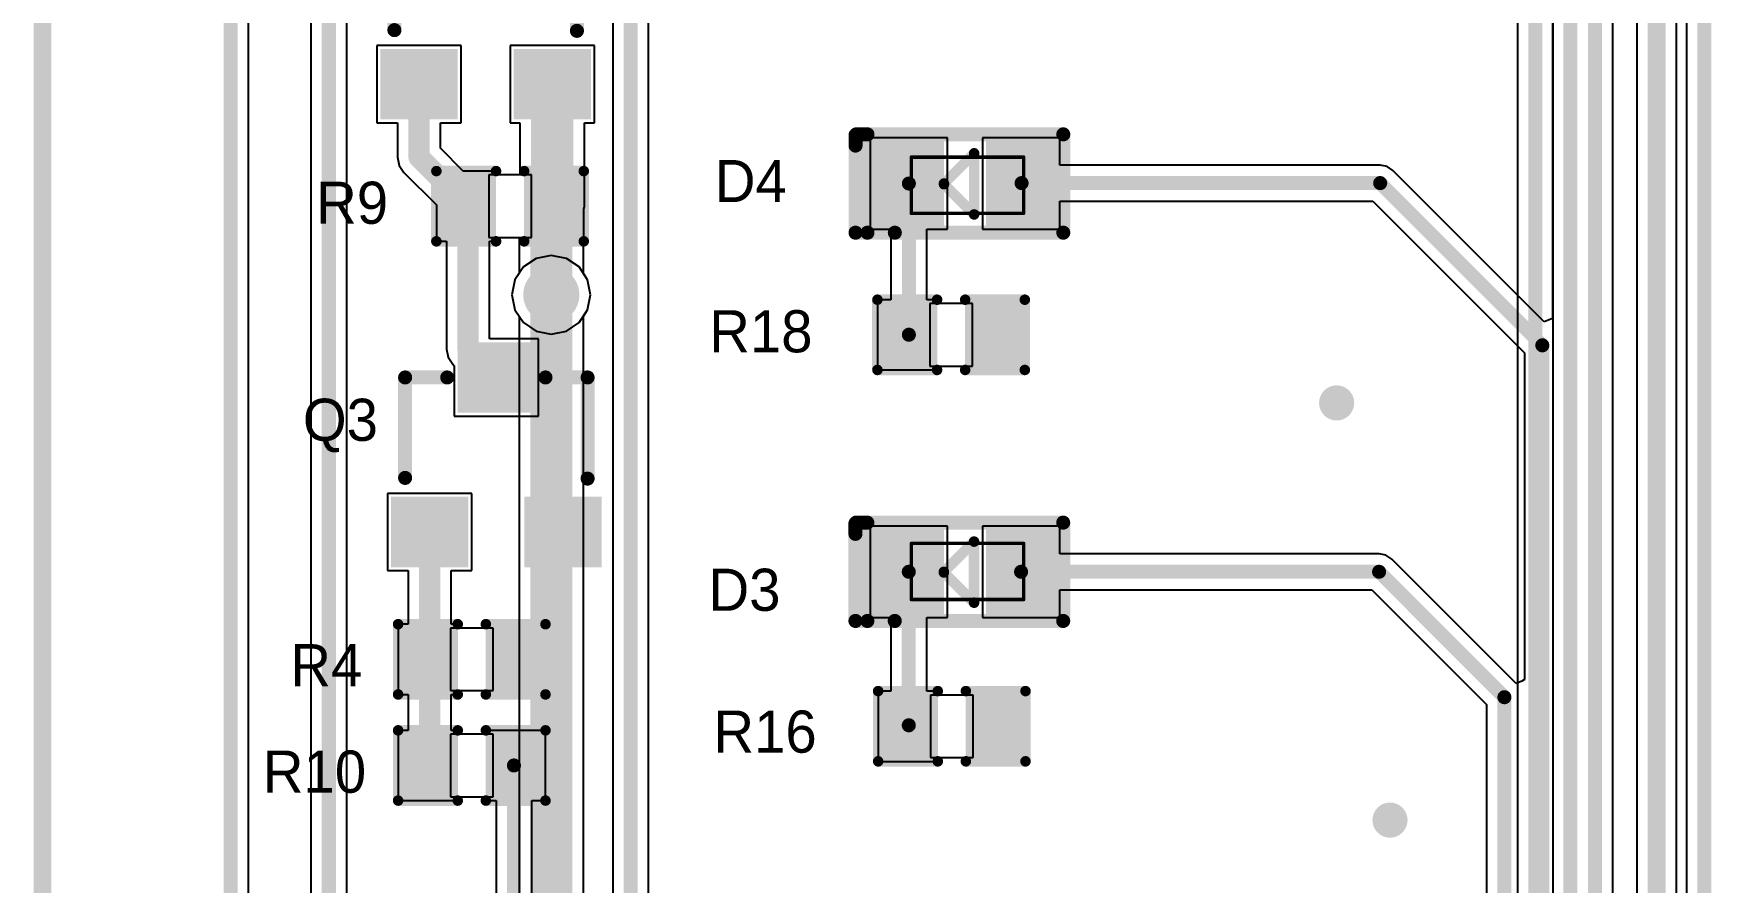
# Model space of a CAD drawing. Extents: x 10.58 to 11.54, y 9.91 to 15.27.
# Drawn here: x 10.598 to 11.539, y 14.007 to 14.482 of the extents above; entities that cross this region are included whole.
import ezdxf

# ---------------------------------------------------------------- set-up
doc = ezdxf.new("R2010")
doc.units = 0
doc.layers.get('0').update_dxf_attribs({"linetype": 'CONTINUOUS'})
for name, color, linetype in [('BOTTOMLAYER', 5, 'CONTINUOUS'), ('KEEPOUTLAYER', 6, 'CONTINUOUS'), ('MULTILAYER', 9, 'CONTINUOUS'), ('TOPLAYER', 1, 'CONTINUOUS'), ('TOPOVERLAY', 2, 'CONTINUOUS'), ('TOPPASTE', 8, 'CONTINUOUS'), ('TOPSOLDER', 216, 'CONTINUOUS'), ('VIAHOLELAYER', 16, 'CONTINUOUS')]:
    doc.layers.add(name, color=color, linetype=linetype)

# ---------------------------------------------------------------- blocks, each defined once
blk = doc.blocks.new('SOT_23_3')
at = {"layer": 'TOPLAYER'}
for points in [[(-0.017716, -0.015748), (0.017716, -0.015748), (-0.017716, 0.015748), (0.017716, 0.015748)], [(-0.055118, -0.102362), (-0.019685, -0.102362), (-0.055118, -0.070866), (-0.019685, -0.070866)], [(0.019686, -0.102362), (0.055119, -0.102362), (0.019686, -0.070866), (0.055119, -0.070866)]]:
    blk.add_solid(points, dxfattribs=at)
at = {"layer": 'TOPOVERLAY', "const_width": 0.003937}
for points in [[(-0.05315, 0, 1), (-0.049213, 0, 1)], [(-0.05315, 0, 1), (-0.049213, 0, 1)], [(-0.029528, 0, 1), (-0.025591, 0, 1)], [(0.025591, 0, 1), (0.029528, 0, 1)], [(0.049213, 0, 1), (0.05315, 0, 1)], [(0.049213, 0, 1), (0.05315, 0, 1)], [(-0.05315, -0.056299, 1), (-0.049213, -0.056299, 1)], [(0.049213, -0.056693, 1), (0.05315, -0.056693, 1)]]:
    blk.add_lwpolyline(points, format="xyb", close=True, dxfattribs=at)
at = {"layer": 'TOPOVERLAY', "const_width": 0.007874}
for points in [[(-0.051181, -0.056299), (-0.051181, 0)], [(-0.051181, 0), (-0.027559, 0)], [(0.027559, 0), (0.051181, 0)], [(0.051181, -0.056693), (0.051181, 0)]]:
    blk.add_lwpolyline(points, dxfattribs=at)
at = {"layer": 'TOPPASTE'}
for points in [[(-0.017716, -0.015748), (0.017716, -0.015748), (-0.017716, 0.015748), (0.017716, 0.015748)], [(-0.055118, -0.102362), (-0.019685, -0.102362), (-0.055118, -0.070866), (-0.019685, -0.070866)], [(0.019686, -0.102362), (0.055119, -0.102362), (0.019686, -0.070866), (0.055119, -0.070866)]]:
    blk.add_solid(points, dxfattribs=at)
at = {"layer": 'TOPSOLDER'}
for points in [[(-0.021716, -0.019748), (0.021716, -0.019748), (-0.021716, 0.019748), (0.021716, 0.019748)], [(-0.059118, -0.106362), (-0.015685, -0.106362), (-0.059118, -0.066866), (-0.015685, -0.066866)], [(0.015686, -0.106362), (0.059118, -0.106362), (0.015686, -0.066866), (0.059118, -0.066866)]]:
    blk.add_solid(points, dxfattribs=at)
blk = doc.blocks.new('SOT_23_4')
at = {"layer": 'TOPLAYER'}
for points in [[(-0.017716, -0.015748), (0.017716, -0.015748), (-0.017716, 0.015748), (0.017716, 0.015748)], [(-0.055118, -0.102362), (-0.019685, -0.102362), (-0.055118, -0.070866), (-0.019685, -0.070866)], [(0.019686, -0.102362), (0.055119, -0.102362), (0.019686, -0.070866), (0.055119, -0.070866)]]:
    blk.add_solid(points, dxfattribs=at)
at = {"layer": 'TOPOVERLAY', "const_width": 0.003937}
for points in [[(-0.05315, 0, 1), (-0.049213, 0, 1)], [(-0.05315, 0, 1), (-0.049213, 0, 1)], [(-0.029528, 0, 1), (-0.025591, 0, 1)], [(0.025591, 0, 1), (0.029528, 0, 1)], [(0.049213, 0, 1), (0.05315, 0, 1)], [(0.049213, 0, 1), (0.05315, 0, 1)], [(-0.05315, -0.056299, 1), (-0.049213, -0.056299, 1)], [(0.049213, -0.056693, 1), (0.05315, -0.056693, 1)]]:
    blk.add_lwpolyline(points, format="xyb", close=True, dxfattribs=at)
at = {"layer": 'TOPOVERLAY', "const_width": 0.007874}
for points in [[(-0.051181, -0.056299), (-0.051181, 0)], [(-0.051181, 0), (-0.027559, 0)], [(0.027559, 0), (0.051181, 0)], [(0.051181, -0.056693), (0.051181, 0)]]:
    blk.add_lwpolyline(points, dxfattribs=at)
at = {"layer": 'TOPPASTE'}
for points in [[(-0.017716, -0.015748), (0.017716, -0.015748), (-0.017716, 0.015748), (0.017716, 0.015748)], [(-0.055118, -0.102362), (-0.019685, -0.102362), (-0.055118, -0.070866), (-0.019685, -0.070866)], [(0.019686, -0.102362), (0.055119, -0.102362), (0.019686, -0.070866), (0.055119, -0.070866)]]:
    blk.add_solid(points, dxfattribs=at)
at = {"layer": 'TOPSOLDER'}
for points in [[(-0.021716, -0.019748), (0.021716, -0.019748), (-0.021716, 0.019748), (0.021716, 0.019748)], [(-0.059118, -0.106362), (-0.015685, -0.106362), (-0.059118, -0.066866), (-0.015685, -0.066866)], [(0.015686, -0.106362), (0.059118, -0.106362), (0.015686, -0.066866), (0.059118, -0.066866)]]:
    blk.add_solid(points, dxfattribs=at)
blk = doc.blocks.new('LED_0603_10')
at = {"layer": 'TOPLAYER'}
for points in [[(0.038189, -0.046457), (0.038189, -0.007087), (0.006693, -0.046457), (0.006693, -0.007087)], [(0.101181, -0.046457), (0.101181, -0.007087), (0.069685, -0.046457), (0.069685, -0.007087)]]:
    blk.add_solid(points, dxfattribs=at)
at = {"layer": 'TOPOVERLAY'}
for points, const_width in [([(-0.009449, 0.000394, 1), (-0.005512, 0.000394, 1)], 0.003937), ([(-0.009449, 0.000394, 1), (-0.005512, 0.000394, 1)], 0.003937), ([(-0.009055, 0.000787, 1), (-0.005118, 0.000787, 1)], 0.003937), ([(-0.009055, 0.000787, 1), (-0.005118, 0.000787, 1)], 0.003937), ([(-0.002756, 0.000787, 1), (0.001181, 0.000787, 1)], 0.003937), ([(-0.002756, 0.000787, 1), (0.001181, 0.000787, 1)], 0.003937), ([(-0.002756, 0.000787, 1), (0.001181, 0.000787, 1)], 0.003937), ([(0.107087, 0.000787, 1), (0.111024, 0.000787, 1)], 0.003937), ([(0.107087, 0.000787, 1), (0.111024, 0.000787, 1)], 0.003937), ([(-0.009449, -0.005512, 1), (-0.005512, -0.005512, 1)], 0.003937), ([(-0.009449, -0.005512, 1), (-0.005512, -0.005512, 1)], 0.003937), ([(0.057579, -0.009843, 1), (0.060532, -0.009843, 1)], 0.002953), ([(0.057579, -0.009843, 1), (0.060532, -0.009843, 1)], 0.002953), ([(0.04065, -0.026772, 1), (0.043602, -0.026772, 1)], 0.002953), ([(0.04065, -0.026772, 1), (0.043602, -0.026772, 1)], 0.002953), ([(0.04065, -0.026772, 1), (0.043602, -0.026772, 1)], 0.002953), ([(0.04065, -0.027165, 1), (0.043602, -0.027165, 1)], 0.002953), ([(0.057579, -0.044095, 1), (0.060532, -0.044095, 1)], 0.002953), ([(0.057579, -0.044095, 1), (0.060532, -0.044095, 1)], 0.002953), ([(-0.009449, -0.054331, 1), (-0.005512, -0.054331, 1)], 0.003937), ([(-0.009449, -0.054331, 1), (-0.005512, -0.054331, 1)], 0.003937), ([(-0.002756, -0.054331, 1), (0.001181, -0.054331, 1)], 0.003937), ([(-0.002756, -0.054331, 1), (0.001181, -0.054331, 1)], 0.003937), ([(0.012598, -0.054331, 1), (0.016535, -0.054331, 1)], 0.003937), ([(0.107087, -0.054331, 1), (0.111024, -0.054331, 1)], 0.003937), ([(0.107087, -0.054331, 1), (0.111024, -0.054331, 1)], 0.003937)]:
    blk.add_lwpolyline(points, format="xyb", close=True, dxfattribs=dict(at, const_width=const_width))
for points, const_width in [([(-0.00748, 0.000394), (-0.007087, 0.000787)], 0.007874), ([(-0.00748, -0.005512), (-0.00748, 0.000394)], 0.007874), ([(-0.007087, 0.000787), (-0.000787, 0.000787)], 0.007874), ([(-0.000787, 0.000787), (0.109055, 0.000787)], 0.007874), ([(-0.000787, -0.054331), (-0.000787, 0.000787)], 0.007874), ([(0.109055, -0.054331), (0.109055, 0.000787)], 0.007874), ([(-0.00748, -0.054331), (-0.00748, -0.005512)], 0.007874), ([(0.042126, -0.026772), (0.059055, -0.009843)], 0.005906), ([(0.059055, -0.044095), (0.059055, -0.009843)], 0.005906), ([(0.042126, -0.026772), (0.042126, -0.026772)], 0.005906), ([(0.042126, -0.027165), (0.059055, -0.044095)], 0.005906), ([(-0.00748, -0.054331), (0.014567, -0.054331)], 0.007874), ([(-0.000787, -0.054331), (0.109055, -0.054331)], 0.007874)]:
    blk.add_lwpolyline(points, dxfattribs=dict(at, const_width=const_width))
at = {"layer": 'TOPPASTE'}
for points in [[(0.038189, -0.046457), (0.038189, -0.007087), (0.006693, -0.046457), (0.006693, -0.007087)], [(0.101181, -0.046457), (0.101181, -0.007087), (0.069685, -0.046457), (0.069685, -0.007087)]]:
    blk.add_solid(points, dxfattribs=at)
at = {"layer": 'TOPSOLDER'}
for points in [[(0.042189, -0.050457), (0.042189, -0.003087), (0.002693, -0.050457), (0.002693, -0.003087)], [(0.105181, -0.050457), (0.105181, -0.003087), (0.065685, -0.050457), (0.065685, -0.003087)]]:
    blk.add_solid(points, dxfattribs=at)
blk = doc.blocks.new('LED_0603_11')
at = {"layer": 'TOPLAYER'}
for points in [[(0.038189, -0.046457), (0.038189, -0.007087), (0.006693, -0.046457), (0.006693, -0.007087)], [(0.101181, -0.046457), (0.101181, -0.007087), (0.069685, -0.046457), (0.069685, -0.007087)]]:
    blk.add_solid(points, dxfattribs=at)
at = {"layer": 'TOPOVERLAY'}
for points, const_width in [([(-0.009449, 0.000394, 1), (-0.005512, 0.000394, 1)], 0.003937), ([(-0.009449, 0.000394, 1), (-0.005512, 0.000394, 1)], 0.003937), ([(-0.009055, 0.000787, 1), (-0.005118, 0.000787, 1)], 0.003937), ([(-0.009055, 0.000787, 1), (-0.005118, 0.000787, 1)], 0.003937), ([(-0.002756, 0.000787, 1), (0.001181, 0.000787, 1)], 0.003937), ([(-0.002756, 0.000787, 1), (0.001181, 0.000787, 1)], 0.003937), ([(-0.002756, 0.000787, 1), (0.001181, 0.000787, 1)], 0.003937), ([(0.107087, 0.000787, 1), (0.111024, 0.000787, 1)], 0.003937), ([(0.107087, 0.000787, 1), (0.111024, 0.000787, 1)], 0.003937), ([(-0.009449, -0.005512, 1), (-0.005512, -0.005512, 1)], 0.003937), ([(-0.009449, -0.005512, 1), (-0.005512, -0.005512, 1)], 0.003937), ([(0.057579, -0.009843, 1), (0.060532, -0.009843, 1)], 0.002953), ([(0.057579, -0.009843, 1), (0.060532, -0.009843, 1)], 0.002953), ([(0.04065, -0.026772, 1), (0.043602, -0.026772, 1)], 0.002953), ([(0.04065, -0.026772, 1), (0.043602, -0.026772, 1)], 0.002953), ([(0.04065, -0.026772, 1), (0.043602, -0.026772, 1)], 0.002953), ([(0.04065, -0.027165, 1), (0.043602, -0.027165, 1)], 0.002953), ([(0.057579, -0.044095, 1), (0.060532, -0.044095, 1)], 0.002953), ([(0.057579, -0.044095, 1), (0.060532, -0.044095, 1)], 0.002953), ([(-0.009449, -0.054331, 1), (-0.005512, -0.054331, 1)], 0.003937), ([(-0.009449, -0.054331, 1), (-0.005512, -0.054331, 1)], 0.003937), ([(-0.002756, -0.054331, 1), (0.001181, -0.054331, 1)], 0.003937), ([(-0.002756, -0.054331, 1), (0.001181, -0.054331, 1)], 0.003937), ([(0.012598, -0.054331, 1), (0.016535, -0.054331, 1)], 0.003937), ([(0.107087, -0.054331, 1), (0.111024, -0.054331, 1)], 0.003937), ([(0.107087, -0.054331, 1), (0.111024, -0.054331, 1)], 0.003937)]:
    blk.add_lwpolyline(points, format="xyb", close=True, dxfattribs=dict(at, const_width=const_width))
for points, const_width in [([(-0.00748, 0.000394), (-0.007087, 0.000787)], 0.007874), ([(-0.00748, -0.005512), (-0.00748, 0.000394)], 0.007874), ([(-0.007087, 0.000787), (-0.000787, 0.000787)], 0.007874), ([(-0.000787, 0.000787), (0.109055, 0.000787)], 0.007874), ([(-0.000787, -0.054331), (-0.000787, 0.000787)], 0.007874), ([(0.109055, -0.054331), (0.109055, 0.000787)], 0.007874), ([(-0.00748, -0.054331), (-0.00748, -0.005512)], 0.007874), ([(0.042126, -0.026772), (0.059055, -0.009843)], 0.005906), ([(0.059055, -0.044095), (0.059055, -0.009843)], 0.005906), ([(0.042126, -0.026772), (0.042126, -0.026772)], 0.005906), ([(0.042126, -0.027165), (0.059055, -0.044095)], 0.005906), ([(-0.00748, -0.054331), (0.014567, -0.054331)], 0.007874), ([(-0.000787, -0.054331), (0.109055, -0.054331)], 0.007874)]:
    blk.add_lwpolyline(points, dxfattribs=dict(at, const_width=const_width))
at = {"layer": 'TOPPASTE'}
for points in [[(0.038189, -0.046457), (0.038189, -0.007087), (0.006693, -0.046457), (0.006693, -0.007087)], [(0.101181, -0.046457), (0.101181, -0.007087), (0.069685, -0.046457), (0.069685, -0.007087)]]:
    blk.add_solid(points, dxfattribs=at)
at = {"layer": 'TOPSOLDER'}
for points in [[(0.042189, -0.050457), (0.042189, -0.003087), (0.002693, -0.050457), (0.002693, -0.003087)], [(0.105181, -0.050457), (0.105181, -0.003087), (0.065685, -0.050457), (0.065685, -0.003087)]]:
    blk.add_solid(points, dxfattribs=at)
blk = doc.blocks.new('R_0402_33')
at = {"layer": 'TOPLAYER'}
for p, q in [((0.017, 0.0175), (-0.007, 0.0175)), ((-0.007, 0.0175), (-0.007, -0.0175)), ((0.017, -0.0175), (0.017, 0.0175)), ((-0.007, -0.0175), (0.017, -0.0175))]:
    blk.add_line(p, q, dxfattribs=at)
for points in [[(-0.006811, -0.01378), (-0.006811, 0.01378), (-0.030433, -0.01378), (-0.030433, 0.01378)], [(0.040433, -0.01378), (0.040433, 0.01378), (0.016811, -0.01378), (0.016811, 0.01378)]]:
    blk.add_solid(points, dxfattribs=at)
at = {"layer": 'TOPOVERLAY', "const_width": 0.005906}
for points in [[(-0.036339, 0.019685), (-0.036339, -0.019685)], [(-0.002874, 0.019685), (-0.036339, 0.019685)], [(0.046339, 0.019685), (0.012874, 0.019685)], [(0.046339, 0.019685), (0.046339, -0.019685)], [(-0.002874, -0.019685), (-0.036339, -0.019685)], [(0.046339, -0.019685), (0.012874, -0.019685)]]:
    blk.add_lwpolyline(points, dxfattribs=at)
at = {"layer": 'TOPOVERLAY', "const_width": 0.002953}
for points in [[(-0.037815, 0.019685, 1), (-0.034862, 0.019685, 1)], [(-0.037815, 0.019685, 1), (-0.034862, 0.019685, 1)], [(-0.00435, 0.019685, 1), (-0.001398, 0.019685, 1)], [(0.011398, 0.019685, 1), (0.01435, 0.019685, 1)], [(0.044862, 0.019685, 1), (0.047815, 0.019685, 1)], [(0.044862, 0.019685, 1), (0.047815, 0.019685, 1)], [(-0.037815, -0.019685, 1), (-0.034862, -0.019685, 1)], [(-0.037815, -0.019685, 1), (-0.034862, -0.019685, 1)], [(-0.00435, -0.019685, 1), (-0.001398, -0.019685, 1)], [(0.011398, -0.019685, 1), (0.01435, -0.019685, 1)], [(0.044862, -0.019685, 1), (0.047815, -0.019685, 1)], [(0.044862, -0.019685, 1), (0.047815, -0.019685, 1)]]:
    blk.add_lwpolyline(points, format="xyb", close=True, dxfattribs=at)
at = {"layer": 'TOPPASTE'}
for points in [[(-0.006811, -0.01378), (-0.006811, 0.01378), (-0.030433, -0.01378), (-0.030433, 0.01378)], [(0.040433, -0.01378), (0.040433, 0.01378), (0.016811, -0.01378), (0.016811, 0.01378)]]:
    blk.add_solid(points, dxfattribs=at)
at = {"layer": 'TOPSOLDER'}
for points in [[(-0.002811, -0.01778), (-0.002811, 0.01778), (-0.034433, -0.01778), (-0.034433, 0.01778)], [(0.044433, -0.01778), (0.044433, 0.01778), (0.012811, -0.01778), (0.012811, 0.01778)]]:
    blk.add_solid(points, dxfattribs=at)
blk = doc.blocks.new('R_0402_37')
at = {"layer": 'TOPLAYER'}
for p, q in [((0.017, 0.0175), (-0.007, 0.0175)), ((-0.007, 0.0175), (-0.007, -0.0175)), ((0.017, -0.0175), (0.017, 0.0175)), ((-0.007, -0.0175), (0.017, -0.0175))]:
    blk.add_line(p, q, dxfattribs=at)
for points in [[(-0.006811, -0.01378), (-0.006811, 0.01378), (-0.030433, -0.01378), (-0.030433, 0.01378)], [(0.040433, -0.01378), (0.040433, 0.01378), (0.016811, -0.01378), (0.016811, 0.01378)]]:
    blk.add_solid(points, dxfattribs=at)
at = {"layer": 'TOPOVERLAY', "const_width": 0.005906}
for points in [[(-0.036339, -0.019685), (-0.036339, 0.019685)], [(-0.036339, 0.019685), (-0.002874, 0.019685)], [(0.012874, 0.019685), (0.046339, 0.019685)], [(0.046339, -0.019685), (0.046339, 0.019685)], [(-0.036339, -0.019685), (-0.002874, -0.019685)], [(0.012874, -0.019685), (0.046339, -0.019685)]]:
    blk.add_lwpolyline(points, dxfattribs=at)
at = {"layer": 'TOPOVERLAY', "const_width": 0.002953}
for points in [[(-0.037815, 0.019685, 1), (-0.034862, 0.019685, 1)], [(-0.037815, 0.019685, 1), (-0.034862, 0.019685, 1)], [(-0.00435, 0.019685, 1), (-0.001398, 0.019685, 1)], [(0.011398, 0.019685, 1), (0.01435, 0.019685, 1)], [(0.044862, 0.019685, 1), (0.047815, 0.019685, 1)], [(0.044862, 0.019685, 1), (0.047815, 0.019685, 1)], [(-0.037815, -0.019685, 1), (-0.034862, -0.019685, 1)], [(-0.037815, -0.019685, 1), (-0.034862, -0.019685, 1)], [(-0.00435, -0.019685, 1), (-0.001398, -0.019685, 1)], [(0.011398, -0.019685, 1), (0.01435, -0.019685, 1)], [(0.044862, -0.019685, 1), (0.047815, -0.019685, 1)], [(0.044862, -0.019685, 1), (0.047815, -0.019685, 1)]]:
    blk.add_lwpolyline(points, format="xyb", close=True, dxfattribs=at)
at = {"layer": 'TOPPASTE'}
for points in [[(-0.006811, -0.01378), (-0.006811, 0.01378), (-0.030433, -0.01378), (-0.030433, 0.01378)], [(0.040433, -0.01378), (0.040433, 0.01378), (0.016811, -0.01378), (0.016811, 0.01378)]]:
    blk.add_solid(points, dxfattribs=at)
at = {"layer": 'TOPSOLDER'}
for points in [[(-0.002811, -0.01778), (-0.002811, 0.01778), (-0.034433, -0.01778), (-0.034433, 0.01778)], [(0.044433, -0.01778), (0.044433, 0.01778), (0.012811, -0.01778), (0.012811, 0.01778)]]:
    blk.add_solid(points, dxfattribs=at)
blk = doc.blocks.new('R_0402_38')
at = {"layer": 'TOPLAYER'}
for p, q in [((0.017, 0.0175), (-0.007, 0.0175)), ((-0.007, 0.0175), (-0.007, -0.0175)), ((0.017, -0.0175), (0.017, 0.0175)), ((-0.007, -0.0175), (0.017, -0.0175))]:
    blk.add_line(p, q, dxfattribs=at)
for points in [[(-0.006811, -0.01378), (-0.006811, 0.01378), (-0.030433, -0.01378), (-0.030433, 0.01378)], [(0.040433, -0.01378), (0.040433, 0.01378), (0.016811, -0.01378), (0.016811, 0.01378)]]:
    blk.add_solid(points, dxfattribs=at)
at = {"layer": 'TOPOVERLAY', "const_width": 0.005906}
for points in [[(-0.036339, 0.019685), (-0.036339, -0.019685)], [(-0.002874, 0.019685), (-0.036339, 0.019685)], [(0.046339, 0.019685), (0.012874, 0.019685)], [(0.046339, 0.019685), (0.046339, -0.019685)], [(-0.002874, -0.019685), (-0.036339, -0.019685)], [(0.046339, -0.019685), (0.012874, -0.019685)]]:
    blk.add_lwpolyline(points, dxfattribs=at)
at = {"layer": 'TOPOVERLAY', "const_width": 0.002953}
for points in [[(-0.037815, 0.019685, 1), (-0.034862, 0.019685, 1)], [(-0.037815, 0.019685, 1), (-0.034862, 0.019685, 1)], [(-0.00435, 0.019685, 1), (-0.001398, 0.019685, 1)], [(0.011398, 0.019685, 1), (0.01435, 0.019685, 1)], [(0.044862, 0.019685, 1), (0.047815, 0.019685, 1)], [(0.044862, 0.019685, 1), (0.047815, 0.019685, 1)], [(-0.037815, -0.019685, 1), (-0.034862, -0.019685, 1)], [(-0.037815, -0.019685, 1), (-0.034862, -0.019685, 1)], [(-0.00435, -0.019685, 1), (-0.001398, -0.019685, 1)], [(0.011398, -0.019685, 1), (0.01435, -0.019685, 1)], [(0.044862, -0.019685, 1), (0.047815, -0.019685, 1)], [(0.044862, -0.019685, 1), (0.047815, -0.019685, 1)]]:
    blk.add_lwpolyline(points, format="xyb", close=True, dxfattribs=at)
at = {"layer": 'TOPPASTE'}
for points in [[(-0.006811, -0.01378), (-0.006811, 0.01378), (-0.030433, -0.01378), (-0.030433, 0.01378)], [(0.040433, -0.01378), (0.040433, 0.01378), (0.016811, -0.01378), (0.016811, 0.01378)]]:
    blk.add_solid(points, dxfattribs=at)
at = {"layer": 'TOPSOLDER'}
for points in [[(-0.002811, -0.01778), (-0.002811, 0.01778), (-0.034433, -0.01778), (-0.034433, 0.01778)], [(0.044433, -0.01778), (0.044433, 0.01778), (0.012811, -0.01778), (0.012811, 0.01778)]]:
    blk.add_solid(points, dxfattribs=at)
blk = doc.blocks.new('R_0402_42')
at = {"layer": 'TOPLAYER'}
for p, q in [((0.017, 0.0175), (-0.007, 0.0175)), ((-0.007, 0.0175), (-0.007, -0.0175)), ((0.017, -0.0175), (0.017, 0.0175)), ((-0.007, -0.0175), (0.017, -0.0175))]:
    blk.add_line(p, q, dxfattribs=at)
for points in [[(-0.006811, -0.01378), (-0.006811, 0.01378), (-0.030433, -0.01378), (-0.030433, 0.01378)], [(0.040433, -0.01378), (0.040433, 0.01378), (0.016811, -0.01378), (0.016811, 0.01378)]]:
    blk.add_solid(points, dxfattribs=at)
at = {"layer": 'TOPOVERLAY', "const_width": 0.005906}
for points in [[(-0.036339, -0.019685), (-0.036339, 0.019685)], [(-0.036339, 0.019685), (-0.002874, 0.019685)], [(0.012874, 0.019685), (0.046339, 0.019685)], [(0.046339, -0.019685), (0.046339, 0.019685)], [(-0.036339, -0.019685), (-0.002874, -0.019685)], [(0.012874, -0.019685), (0.046339, -0.019685)]]:
    blk.add_lwpolyline(points, dxfattribs=at)
at = {"layer": 'TOPOVERLAY', "const_width": 0.002953}
for points in [[(-0.037815, 0.019685, 1), (-0.034862, 0.019685, 1)], [(-0.037815, 0.019685, 1), (-0.034862, 0.019685, 1)], [(-0.00435, 0.019685, 1), (-0.001398, 0.019685, 1)], [(0.011398, 0.019685, 1), (0.01435, 0.019685, 1)], [(0.044862, 0.019685, 1), (0.047815, 0.019685, 1)], [(0.044862, 0.019685, 1), (0.047815, 0.019685, 1)], [(-0.037815, -0.019685, 1), (-0.034862, -0.019685, 1)], [(-0.037815, -0.019685, 1), (-0.034862, -0.019685, 1)], [(-0.00435, -0.019685, 1), (-0.001398, -0.019685, 1)], [(0.011398, -0.019685, 1), (0.01435, -0.019685, 1)], [(0.044862, -0.019685, 1), (0.047815, -0.019685, 1)], [(0.044862, -0.019685, 1), (0.047815, -0.019685, 1)]]:
    blk.add_lwpolyline(points, format="xyb", close=True, dxfattribs=at)
at = {"layer": 'TOPPASTE'}
for points in [[(-0.006811, -0.01378), (-0.006811, 0.01378), (-0.030433, -0.01378), (-0.030433, 0.01378)], [(0.040433, -0.01378), (0.040433, 0.01378), (0.016811, -0.01378), (0.016811, 0.01378)]]:
    blk.add_solid(points, dxfattribs=at)
at = {"layer": 'TOPSOLDER'}
for points in [[(-0.002811, -0.01778), (-0.002811, 0.01778), (-0.034433, -0.01778), (-0.034433, 0.01778)], [(0.044433, -0.01778), (0.044433, 0.01778), (0.012811, -0.01778), (0.012811, 0.01778)]]:
    blk.add_solid(points, dxfattribs=at)
blk = doc.blocks.new('R_0402_44')
at = {"layer": 'TOPLAYER'}
for p, q in [((0.017, 0.0175), (-0.007, 0.0175)), ((-0.007, 0.0175), (-0.007, -0.0175)), ((0.017, -0.0175), (0.017, 0.0175)), ((-0.007, -0.0175), (0.017, -0.0175))]:
    blk.add_line(p, q, dxfattribs=at)
for points in [[(-0.006811, -0.01378), (-0.006811, 0.01378), (-0.030433, -0.01378), (-0.030433, 0.01378)], [(0.040433, -0.01378), (0.040433, 0.01378), (0.016811, -0.01378), (0.016811, 0.01378)]]:
    blk.add_solid(points, dxfattribs=at)
at = {"layer": 'TOPOVERLAY', "const_width": 0.005906}
for points in [[(-0.036339, -0.019685), (-0.036339, 0.019685)], [(-0.036339, 0.019685), (-0.002874, 0.019685)], [(0.012874, 0.019685), (0.046339, 0.019685)], [(0.046339, -0.019685), (0.046339, 0.019685)], [(-0.036339, -0.019685), (-0.002874, -0.019685)], [(0.012874, -0.019685), (0.046339, -0.019685)]]:
    blk.add_lwpolyline(points, dxfattribs=at)
at = {"layer": 'TOPOVERLAY', "const_width": 0.002953}
for points in [[(-0.037815, 0.019685, 1), (-0.034862, 0.019685, 1)], [(-0.037815, 0.019685, 1), (-0.034862, 0.019685, 1)], [(-0.00435, 0.019685, 1), (-0.001398, 0.019685, 1)], [(0.011398, 0.019685, 1), (0.01435, 0.019685, 1)], [(0.044862, 0.019685, 1), (0.047815, 0.019685, 1)], [(0.044862, 0.019685, 1), (0.047815, 0.019685, 1)], [(-0.037815, -0.019685, 1), (-0.034862, -0.019685, 1)], [(-0.037815, -0.019685, 1), (-0.034862, -0.019685, 1)], [(-0.00435, -0.019685, 1), (-0.001398, -0.019685, 1)], [(0.011398, -0.019685, 1), (0.01435, -0.019685, 1)], [(0.044862, -0.019685, 1), (0.047815, -0.019685, 1)], [(0.044862, -0.019685, 1), (0.047815, -0.019685, 1)]]:
    blk.add_lwpolyline(points, format="xyb", close=True, dxfattribs=at)
at = {"layer": 'TOPPASTE'}
for points in [[(-0.006811, -0.01378), (-0.006811, 0.01378), (-0.030433, -0.01378), (-0.030433, 0.01378)], [(0.040433, -0.01378), (0.040433, 0.01378), (0.016811, -0.01378), (0.016811, 0.01378)]]:
    blk.add_solid(points, dxfattribs=at)
at = {"layer": 'TOPSOLDER'}
for points in [[(-0.002811, -0.01778), (-0.002811, 0.01778), (-0.034433, -0.01778), (-0.034433, 0.01778)], [(0.044433, -0.01778), (0.044433, 0.01778), (0.012811, -0.01778), (0.012811, 0.01778)]]:
    blk.add_solid(points, dxfattribs=at)

msp = doc.modelspace()

# ---------------------------------------------------------------- linework, layer by layer
at = {"layer": 'BOTTOMLAYER'}
for p, q in [((11.525096, 15.092065), (11.525096, 12.651505)), ((11.450284, 13.649768), (11.450284, 14.920951)), ((11.430213, 14.916794), (11.430213, 13.703563)), ((10.922733, 14.680447), (10.922733, 13.722179)), ((10.942804, 13.815668), (10.942804, 14.67629)), ((10.718394, 12.651505), (10.718394, 14.576317)), ((10.753442, 14.528479), (10.753442, 13.612731)), ((10.773512, 13.616887), (10.773512, 14.524322)), ((10.879831, 14.356356), (10.872669, 14.35157)), ((10.88828, 14.358037), (10.879831, 14.356356)), ((10.896729, 14.356356), (10.88828, 14.358037)), ((10.903891, 14.35157), (10.896729, 14.356356)), ((10.867883, 14.344408), (10.866202, 14.335959)), ((10.872669, 14.35157), (10.867883, 14.344408)), ((10.908677, 14.344408), (10.903891, 14.35157)), ((10.910358, 14.335959), (10.908677, 14.344408)), ((10.866202, 14.335959), (10.867883, 14.32751)), ((10.908677, 14.32751), (10.910358, 14.335959)), ((10.867883, 14.32751), (10.870216, 14.324018)), ((10.906344, 14.324018), (10.908677, 14.32751)), ((10.870216, 14.324018), (10.870216, 12.451951)), ((10.906344, 13.398087), (10.906344, 14.324018))]:
    msp.add_line(p, q, dxfattribs=at)
for points, const_width in [([(11.440249, 13.637534), (11.440249, 14.920951)], 0.007874), ([(10.932768, 13.722179), (10.932768, 14.680447)], 0.007874), ([(10.763477, 13.61273), (10.763477, 14.528479)], 0.007874), ([(10.88828, 12.451951), (10.88828, 14.335959)], 0.023622)]:
    msp.add_lwpolyline(points, dxfattribs=dict(at, const_width=const_width))
for points, const_width in [([(10.880406, 14.335959, 1), (10.896154, 14.335959, 1)], 0.015748), ([(10.882375, 14.335959, 1), (10.894186, 14.335959, 1)], 0.011811), ([(11.32391, 14.275329, 1), (11.333752, 14.275329, 1)], 0.009843), ([(11.353831, 14.041471, 1), (11.363674, 14.041471, 1)], 0.009843)]:
    msp.add_lwpolyline(points, format="xyb", close=True, dxfattribs=dict(at, const_width=const_width))
at = {"layer": 'KEEPOUTLAYER'}
for points, const_width in [([(10.602847, 12.93514), (10.602847, 15.102101)], 0.01), ([(11.535131, 12.641469), (11.535131, 15.102101)], 0.007874), ([(10.708359, 12.641469), (10.708359, 14.586352)], 0.007874)]:
    msp.add_lwpolyline(points, dxfattribs=dict(at, const_width=const_width))
at = {"layer": 'MULTILAYER'}
for points, const_width in [([(10.880406, 14.335959, 1), (10.896154, 14.335959, 1)], 0.015748), ([(11.32391, 14.275329, 1), (11.333752, 14.275329, 1)], 0.009843), ([(11.353831, 14.041471, 1), (11.363674, 14.041471, 1)], 0.009843)]:
    msp.add_lwpolyline(points, format="xyb", close=True, dxfattribs=dict(at, const_width=const_width))
at = {"layer": 'TOPLAYER'}
for p, q in [((11.525096, 15.092065), (11.525096, 13.314222)), ((11.49724, 14.809306), (11.49724, 13.341999)), ((11.519478, 13.316315), (11.519478, 14.813911)), ((11.483748, 13.751664), (11.483748, 14.796559)), ((10.718394, 12.651505), (10.718394, 14.576317)), ((11.449898, 14.522353), (11.449898, 14.322625)), ((10.837679, 14.47564), (10.790435, 14.47564)), ((10.790435, 14.47564), (10.790435, 14.432333)), ((10.837679, 14.432333), (10.837679, 14.47564)), ((10.912483, 14.47564), (10.865239, 14.47564)), ((10.865239, 14.47564), (10.865239, 14.432333)), ((10.912483, 14.432333), (10.912483, 14.47564)), ((10.790435, 14.432333), (10.802015, 14.432333)), ((10.802015, 14.432333), (10.802015, 14.413081)), ((10.8261, 14.418068), (10.8261, 14.432333)), ((10.8261, 14.432333), (10.837679, 14.432333)), ((10.865239, 14.432333), (10.870717, 14.432333)), ((10.870717, 14.432333), (10.870717, 14.403101)), ((10.906844, 14.385601), (10.906844, 14.432333)), ((10.906844, 14.432333), (10.912483, 14.432333)), ((11.110515, 14.423912), (11.067208, 14.423912)), ((11.067208, 14.423912), (11.067208, 14.372731)), ((11.110515, 14.372731), (11.110515, 14.423912)), ((11.173507, 14.423912), (11.1302, 14.423912)), ((11.1302, 14.423912), (11.1302, 14.372731)), ((11.173507, 14.408593), (11.173507, 14.423912)), ((10.802015, 14.413081), (10.802015, 14.41308)), ((10.802015, 14.41308), (10.802931, 14.408472)), ((10.838882, 14.405286), (10.8261, 14.418068)), ((10.802931, 14.408472), (10.805542, 14.404565)), ((10.805542, 14.404565), (10.82382, 14.386287)), ((10.859253, 14.405286), (10.838882, 14.405286)), ((10.859253, 14.403101), (10.859253, 14.405286)), ((10.870717, 14.403101), (10.859253, 14.403101)), ((11.353241, 14.408593), (11.173507, 14.408593)), ((11.357081, 14.407829), (11.353241, 14.408593)), ((11.360337, 14.405653), (11.357081, 14.407829)), ((11.445279, 14.320711), (11.360337, 14.405653)), ((10.82382, 14.386287), (10.82382, 14.365916)), ((10.906497, 14.383856), (10.906844, 14.385601)), ((10.906497, 14.365916), (10.906497, 14.383856)), ((11.173507, 14.372731), (11.173507, 14.388522)), ((11.173507, 14.388522), (11.349084, 14.388522)), ((11.349084, 14.388522), (11.43415, 14.303456)), ((11.067208, 14.372731), (11.078826, 14.372731)), ((11.078826, 14.372731), (11.078826, 14.333186)), ((11.098897, 14.333186), (11.098897, 14.372731)), ((11.098897, 14.372731), (11.110515, 14.372731)), ((11.1302, 14.372731), (11.173507, 14.372731)), ((10.82382, 14.365916), (10.829494, 14.365916)), ((10.829494, 14.365916), (10.829494, 14.305523)), ((10.853579, 14.311254), (10.853579, 14.365916)), ((10.853579, 14.365916), (10.859253, 14.365916)), ((10.859253, 14.365916), (10.859253, 14.368101)), ((10.859253, 14.368101), (10.870216, 14.368101)), ((10.870216, 14.368101), (10.870216, 14.3479)), ((10.906344, 14.3479), (10.906344, 14.365916)), ((10.906344, 14.365916), (10.906497, 14.365916)), ((10.867883, 14.344408), (10.866202, 14.335959)), ((10.870216, 14.3479), (10.867883, 14.344408)), ((10.908677, 14.344408), (10.906344, 14.3479)), ((10.910358, 14.335959), (10.908677, 14.344408)), ((10.866202, 14.335959), (10.867883, 14.32751)), ((10.908677, 14.32751), (10.910358, 14.335959)), ((10.867883, 14.32751), (10.872669, 14.320348)), ((10.903891, 14.320348), (10.908677, 14.32751)), ((11.078826, 14.333186), (11.07122, 14.333186)), ((11.07122, 14.333186), (11.07122, 14.293816)), ((11.106653, 14.333186), (11.098897, 14.333186)), ((11.106653, 14.331001), (11.106653, 14.333186)), ((11.124559, 14.331001), (11.106653, 14.331001)), ((11.124559, 14.296001), (11.124559, 14.331001)), ((10.872669, 14.320348), (10.879831, 14.315562)), ((10.896729, 14.315562), (10.903891, 14.320348)), ((11.449898, 14.322625), (11.445279, 14.320711)), ((10.881081, 14.311254), (10.853579, 14.311254)), ((10.879831, 14.315562), (10.88828, 14.313881)), ((10.881081, 14.267947), (10.881081, 14.311254)), ((10.88828, 14.313881), (10.896729, 14.315562)), ((10.829494, 14.305523), (10.829494, 14.305523)), ((10.829494, 14.305523), (10.830411, 14.300914)), ((10.830411, 14.300914), (10.833021, 14.297007)), ((11.43415, 14.303456), (11.43415, 14.120223)), ((10.833021, 14.297007), (10.833837, 14.296192)), ((10.833837, 14.296192), (10.833837, 14.267947)), ((11.07122, 14.293816), (11.106653, 14.293816)), ((11.106653, 14.293816), (11.106653, 14.296001)), ((11.106653, 14.296001), (11.124559, 14.296001)), ((10.833837, 14.267947), (10.881081, 14.267947)), ((10.843679, 14.22464), (10.796435, 14.22464)), ((10.796435, 14.22464), (10.796435, 14.181333)), ((10.843679, 14.181333), (10.843679, 14.22464)), ((11.110467, 14.206258), (11.06716, 14.206258)), ((11.06716, 14.206258), (11.06716, 14.155077)), ((11.110467, 14.155077), (11.110467, 14.206258)), ((11.17346, 14.206258), (11.130153, 14.206258)), ((11.130153, 14.206258), (11.130153, 14.155077)), ((11.17346, 14.190703), (11.17346, 14.206258)), ((11.352626, 14.190703), (11.17346, 14.190703)), ((11.356467, 14.189939), (11.352626, 14.190703)), ((11.359723, 14.187764), (11.356467, 14.189939)), ((11.429531, 14.117955), (11.359723, 14.187764)), ((10.796435, 14.181333), (10.808015, 14.181333)), ((10.808015, 14.181333), (10.808015, 14.151286)), ((10.8321, 14.151286), (10.8321, 14.181333)), ((10.8321, 14.181333), (10.843679, 14.181333)), ((11.17346, 14.155077), (11.17346, 14.170632)), ((11.17346, 14.170632), (11.34847, 14.170632)), ((11.34847, 14.170632), (11.41289, 14.106212)), ((10.808015, 14.151286), (10.802341, 14.151286)), ((10.802341, 14.151286), (10.802341, 14.111916)), ((10.837774, 14.151286), (10.8321, 14.151286)), ((10.837774, 14.149101), (10.837774, 14.151286)), ((10.855679, 14.149101), (10.837774, 14.149101)), ((10.855679, 14.114101), (10.855679, 14.149101)), ((11.06716, 14.155077), (11.078779, 14.155077)), ((11.078779, 14.155077), (11.078779, 14.113786)), ((11.098849, 14.113786), (11.098849, 14.155077)), ((11.098849, 14.155077), (11.110467, 14.155077)), ((11.130153, 14.155077), (11.17346, 14.155077)), ((11.432754, 14.11929), (11.429531, 14.117955)), ((11.43415, 14.120223), (11.432754, 14.11929)), ((10.802341, 14.111916), (10.808015, 14.111916)), ((10.808015, 14.111916), (10.808015, 14.091786)), ((10.8321, 14.091786), (10.8321, 14.111916)), ((10.8321, 14.111916), (10.837774, 14.111916)), ((10.837774, 14.111916), (10.837774, 14.114101)), ((10.837774, 14.114101), (10.855679, 14.114101)), ((11.078779, 14.113786), (11.07162, 14.113786)), ((11.07162, 14.113786), (11.07162, 14.074416)), ((11.107053, 14.113786), (11.098849, 14.113786)), ((11.107053, 14.111601), (11.107053, 14.113786)), ((11.124959, 14.111601), (11.107053, 14.111601)), ((11.124959, 14.076601), (11.124959, 14.111601)), ((11.41289, 14.106212), (11.41289, 13.789524)), ((10.808015, 14.091786), (10.802341, 14.091786)), ((10.802341, 14.091786), (10.802341, 14.052416)), ((10.837774, 14.091786), (10.8321, 14.091786)), ((10.837774, 14.089601), (10.837774, 14.091786)), ((10.885018, 14.091786), (10.849585, 14.091786)), ((10.849585, 14.091786), (10.849585, 14.089601)), ((10.885018, 14.052416), (10.885018, 14.091786)), ((10.849585, 14.089601), (10.837774, 14.089601)), ((11.07162, 14.074416), (11.107053, 14.074416)), ((11.107053, 14.074416), (11.107053, 14.076601)), ((11.107053, 14.076601), (11.124959, 14.076601)), ((10.837774, 14.052416), (10.837774, 14.054601)), ((10.837774, 14.054601), (10.849585, 14.054601)), ((10.849585, 14.054601), (10.849585, 14.052416)), ((10.802341, 14.052416), (10.837774, 14.052416)), ((10.849585, 14.052416), (10.857266, 14.052416)), ((10.857266, 14.052416), (10.857266, 13.624654)), ((10.877337, 13.628811), (10.877337, 14.052416)), ((10.877337, 14.052416), (10.885018, 14.052416))]:
    msp.add_line(p, q, dxfattribs=at)
for points, const_width in [([(11.508359, 13.298801), (11.508359, 14.813912)], 0.01), ([(11.473713, 13.751664), (11.473713, 14.808794)], 0.007874), ([(11.459934, 13.757371), (11.459934, 14.52651)], 0.007874), ([(10.814057, 14.41308), (10.814057, 14.453986)], 0.011811), ([(10.888781, 14.385601), (10.888781, 14.453906)], 0.023622), ([(10.814057, 14.41308), (10.841537, 14.385601)], 0.011811), ([(11.088861, 14.313576), (11.088861, 14.398322)], 0.007874), ([(11.152089, 14.398557), (11.353241, 14.398557)], 0.007874), ([(11.353241, 14.398557), (11.444186, 14.307612)], 0.007874), ([(10.841537, 14.305523), (10.841537, 14.385601)], 0.011811), ([(10.88828, 14.335959), (10.88828, 14.3851)], 0.023622), ([(10.841537, 14.305523), (10.857459, 14.289601)], 0.011811), ([(11.444186, 13.78714), (11.444186, 14.307612)], 0.007874), ([(10.820057, 14.072101), (10.820057, 14.202986)], 0.011811), ([(11.088814, 14.094624), (11.088814, 14.180668)], 0.007874), ([(11.151806, 14.180668), (11.352626, 14.180668)], 0.007874), ([(11.352626, 14.180668), (11.422926, 14.110368)], 0.007874), ([(11.422926, 13.785367), (11.422926, 14.110368)], 0.007874), ([(10.867301, 13.624654), (10.867301, 14.072101)], 0.007874)]:
    msp.add_lwpolyline(points, dxfattribs=dict(at, const_width=const_width))
for points, const_width in [([(10.811105, 14.453986, 1), (10.81701, 14.453986, 1)], 0.005906), ([(10.882875, 14.453906, 1), (10.894686, 14.453906, 1)], 0.011811), ([(10.811105, 14.41308, 1), (10.81701, 14.41308, 1)], 0.005906), ([(10.811105, 14.41308, 1), (10.81701, 14.41308, 1)], 0.005906), ([(11.086893, 14.398322, 1), (11.09083, 14.398322, 1)], 0.003937), ([(11.15012, 14.398557, 1), (11.154057, 14.398557, 1)], 0.003937), ([(11.351272, 14.398557, 1), (11.355209, 14.398557, 1)], 0.003937), ([(11.351272, 14.398557, 1), (11.355209, 14.398557, 1)], 0.003937), ([(10.838584, 14.385601, 1), (10.844489, 14.385601, 1)], 0.005906), ([(10.838584, 14.385601, 1), (10.844489, 14.385601, 1)], 0.005906), ([(10.882375, 14.3851, 1), (10.894186, 14.3851, 1)], 0.011811), ([(10.882875, 14.385601, 1), (10.894686, 14.385601, 1)], 0.011811), ([(10.880406, 14.335959, 1), (10.896154, 14.335959, 1)], 0.015748), ([(10.882375, 14.335959, 1), (10.894186, 14.335959, 1)], 0.011811), ([(11.086893, 14.313576, 1), (11.09083, 14.313576, 1)], 0.003937), ([(10.838584, 14.305523, 1), (10.844489, 14.305523, 1)], 0.005906), ([(10.838584, 14.305523, 1), (10.844489, 14.305523, 1)], 0.005906), ([(11.442217, 14.307612, 1), (11.446154, 14.307612, 1)], 0.003937), ([(11.442217, 14.307612, 1), (11.446154, 14.307612, 1)], 0.003937), ([(10.854506, 14.289601, 1), (10.860411, 14.289601, 1)], 0.005906), ([(11.32391, 14.275329, 1), (11.333752, 14.275329, 1)], 0.009843), ([(10.817104, 14.202986, 1), (10.82301, 14.202986, 1)], 0.005906), ([(11.086845, 14.180668, 1), (11.090782, 14.180668, 1)], 0.003937), ([(11.149838, 14.180668, 1), (11.153775, 14.180668, 1)], 0.003937), ([(11.350658, 14.180668, 1), (11.354595, 14.180668, 1)], 0.003937), ([(11.350658, 14.180668, 1), (11.354595, 14.180668, 1)], 0.003937), ([(11.420957, 14.110368, 1), (11.424894, 14.110368, 1)], 0.003937), ([(11.420957, 14.110368, 1), (11.424894, 14.110368, 1)], 0.003937), ([(11.086845, 14.094624, 1), (11.090782, 14.094624, 1)], 0.003937), ([(10.817104, 14.072101, 1), (10.82301, 14.072101, 1)], 0.005906), ([(10.865333, 14.072101, 1), (10.86927, 14.072101, 1)], 0.003937), ([(11.353831, 14.041471, 1), (11.363674, 14.041471, 1)], 0.009843)]:
    msp.add_lwpolyline(points, format="xyb", close=True, dxfattribs=dict(at, const_width=const_width))
at = {"layer": 'TOPOVERLAY', "const_width": 0.001969}
for points in [[(11.090249, 14.413124), (11.153241, 14.413124)], [(11.090249, 14.381628), (11.090249, 14.413124)], [(11.153241, 14.381628), (11.153241, 14.413124)], [(11.090249, 14.381628), (11.153241, 14.381628)], [(11.090249, 14.196588), (11.153241, 14.196588)], [(11.090249, 14.165092), (11.090249, 14.196588)], [(11.153241, 14.165092), (11.153241, 14.196588)], [(11.090249, 14.165092), (11.153241, 14.165092)]]:
    msp.add_lwpolyline(points, dxfattribs=at)
at = {"layer": 'TOPOVERLAY', "const_width": 0.000984}
for points in [[(11.089757, 14.413124, 1), (11.090741, 14.413124, 1)], [(11.089757, 14.413124, 1), (11.090741, 14.413124, 1)], [(11.152749, 14.413124, 1), (11.153733, 14.413124, 1)], [(11.152749, 14.413124, 1), (11.153733, 14.413124, 1)], [(11.089757, 14.381628, 1), (11.090741, 14.381628, 1)], [(11.089757, 14.381628, 1), (11.090741, 14.381628, 1)], [(11.152749, 14.381628, 1), (11.153733, 14.381628, 1)], [(11.152749, 14.381628, 1), (11.153733, 14.381628, 1)], [(11.089757, 14.196588, 1), (11.090741, 14.196588, 1)], [(11.089757, 14.196588, 1), (11.090741, 14.196588, 1)], [(11.152749, 14.196588, 1), (11.153733, 14.196588, 1)], [(11.152749, 14.196588, 1), (11.153733, 14.196588, 1)], [(11.089757, 14.165092, 1), (11.090741, 14.165092, 1)], [(11.089757, 14.165092, 1), (11.090741, 14.165092, 1)], [(11.152749, 14.165092, 1), (11.153733, 14.165092, 1)], [(11.152749, 14.165092, 1), (11.153733, 14.165092, 1)]]:
    msp.add_lwpolyline(points, format="xyb", close=True, dxfattribs=at)
at = {"layer": 'VIAHOLELAYER'}
for points, const_width in [([(10.882375, 14.335959, 1), (10.894186, 14.335959, 1)], 0.011811), ([(11.325878, 14.275329, 1), (11.331784, 14.275329, 1)], 0.005906), ([(11.3558, 14.041471, 1), (11.361705, 14.041471, 1)], 0.005906)]:
    msp.add_lwpolyline(points, format="xyb", close=True, dxfattribs=dict(at, const_width=const_width))

# ---------------------------------------------------------------- block references
for name, p, rotation in [('SOT_23_4', (10.851459, 14.540601), 360), ('R_0402_37', (10.860159, 14.385601), 360), ('R_0402_44', (11.107559, 14.313501), 360), ('SOT_23_3', (10.857459, 14.289601), 360), ('R_0402_33', (10.848679, 14.131601), 180), ('R_0402_42', (11.107959, 14.094101), 360), ('R_0402_38', (10.848679, 14.072101), 180)]:
    msp.add_blockref(name, p, dxfattribs=dict(rotation=rotation))
for name, p in [('LED_0603_10', (11.06642, 14.425093)), ('LED_0603_11', (11.066373, 14.207439))]:
    msp.add_blockref(name, p)

# ---------------------------------------------------------------- texts
at = {"layer": 'TOPOVERLAY'}
for s, p in [('D4', (10.980012, 14.387927)), ('R18', (10.976863, 14.303675)), ('D3', (10.976469, 14.158793)), ('R16', (10.979225, 14.079266))]:
    msp.add_text(s, height=0.023622, dxfattribs=at).set_placement(p)
for s, p in [('R9', (10.75636, 14.375735)), ('Q3', (10.74891, 14.254069)), ('R4', (10.741867, 14.116493)), ('R10', (10.726469, 14.056825))]:
    msp.add_text(s, height=0.023622, rotation=360, dxfattribs=at).set_placement(p)

doc.saveas('drawing.dxf')
